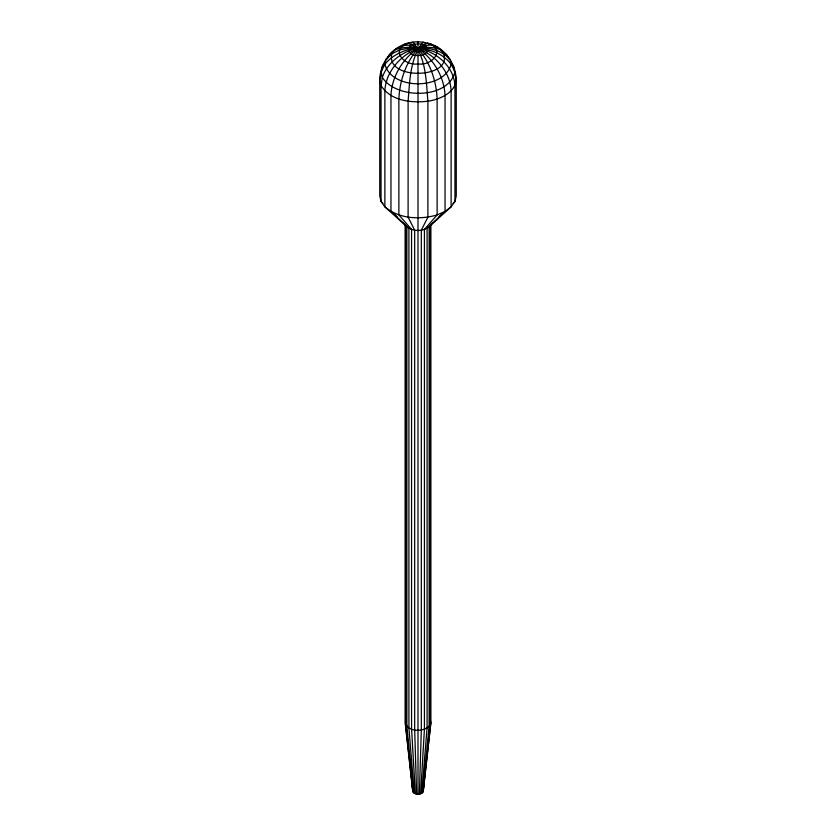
<?xml version="1.0" encoding="UTF-8"?>
<svg xmlns="http://www.w3.org/2000/svg" width="836" height="836" viewBox="0 0 836 836"><rect width="100%" height="100%" fill="white"/><g stroke="black" fill="none" stroke-linecap="round" stroke-linejoin="round"><path stroke-width="1.25" d="M419.369 794.095L421.323 729.88L421.323 230.182L427.896 217.13L427.896 101.219C426.245 81.416 426.046 58.165 413.047 42.176C394.32 44.172 380.087 61.394 379.743 79.89L379.743 195.791L381.049 201.507L384.873 206.837L406.871 226.723C413.026 231.718 422.974 231.718 429.129 226.723L451.126 206.837L454.951 201.507L456.257 195.791L456.257 79.89C455.777 63.233 444.313 46.732 427.562 43.284C407.048 51.727 391.948 73.16 390.955 95.503L390.955 211.414L408.909 228.259L408.909 727.968L414.269 793.312C417.06 794.743 422.264 794.743 423.277 791.149L430.853 722.712L430.853 224.32M420.644 793.792L424.427 729.138L424.427 229.44L437.123 214.915L445.045 211.414L451.126 206.837L451.126 90.936C450.207 71.729 435.64 55.124 418 48.655C407.863 41.361 396.745 46.659 389.315 54.716L387.099 59.001M421.731 793.312L427.091 727.968L427.091 228.259L445.045 211.414L445.045 95.503C444.052 73.16 428.952 51.727 408.438 43.284L404.478 44.277M422.577 792.674L429.129 726.421L429.129 226.723L432.296 223.128M423.277 791.149L423.915 782.632M424.322 778.765L424.73 774.899M425.137 771.032L425.534 767.176M425.942 763.31L426.35 759.443M426.757 755.577L427.165 751.71M427.572 747.854L427.98 743.988M428.387 740.121L428.784 736.255M429.328 731.103L429.599 728.522M430.143 723.37L430.415 720.799L430.853 722.712L423.1 791.943M381.049 74.174L382.313 66.284L385.26 62.167M380.788 75.324L379.743 79.89L381.049 85.606L381.049 201.507L382.94 203.315M414.269 793.312L412.723 791.149L412.085 782.632M412.9 790.365L413.423 789.623M438.91 216.827L441.742 214.12M453.06 203.315L454.951 201.507L454.951 85.606C453.331 58.081 418.867 40.337 394.571 49.993L391.875 53.765L386.002 59.325L384.873 64.278L381.049 71.812L382.313 77.33L381.049 85.606C390.631 100.968 411.437 103.173 427.896 101.219C440.415 99.505 459.79 90.915 455.212 75.324M408.438 43.284C389.116 49.052 404.143 66.358 418 63.881C431.857 66.358 446.884 49.052 427.562 43.284M431.522 44.277C424.918 42.417 417.791 40.724 410.998 42.72L413.329 42.542M422.671 42.542L425.001 42.72L422.953 42.176C409.953 58.165 409.755 81.416 408.104 101.219L408.104 217.13L414.677 230.182L414.677 729.88L416.631 794.095M394.258 214.12L397.09 216.827M403.704 223.128L406.871 226.723L406.871 726.421L413.423 792.674M450.74 62.167L453.687 66.284L454.951 74.174M422.577 789.623L423.1 790.365M448.901 59.001L446.685 54.716C441.418 51.623 438.054 45.646 431.522 45.029C423.444 44.799 416.662 49.7 409.431 52.584C396.097 60.809 385.532 74.885 384.873 90.936L384.873 206.837C399.044 218.99 419.839 219.972 437.123 214.915L437.123 99.014C436.34 80.852 430.174 62.386 418 48.655L408.438 48.248L399.524 49.982L391.875 53.765C384.811 82.242 460.072 78.375 441.429 49.993C419.39 41.246 390.203 54.821 382.313 77.33C395.762 99.265 448.389 99.724 454.951 71.812L451.126 64.278L449.998 59.325C433.205 41.372 399.754 45.938 384.873 64.278C391.572 90.298 444.428 90.298 451.126 64.278C443.393 53.995 430.624 48.896 418 48.655C405.826 62.386 399.66 80.852 398.876 99.014L398.876 214.915L411.573 229.44L411.573 729.138L415.356 793.792M412.723 791.149L405.146 722.712L405.146 224.32M412.9 791.943L405.585 724.634L405.585 224.936M405.857 723.37L405.585 720.799C404.708 732.409 425.315 732.953 430.415 724.634L430.415 224.936M406.4 728.522L406.672 731.103M407.216 736.255L407.613 740.121M408.02 743.988L408.428 747.854M408.835 751.71L409.243 755.577M409.65 759.443L410.058 763.31M410.466 767.176L410.863 771.032M411.27 774.899L411.678 778.765M418 41.8L418 794.2M408.438 48.248C407.759 57.182 423.633 57.611 427.562 51.205C428.241 42.26 412.367 41.831 408.438 48.248"/></g></svg>
